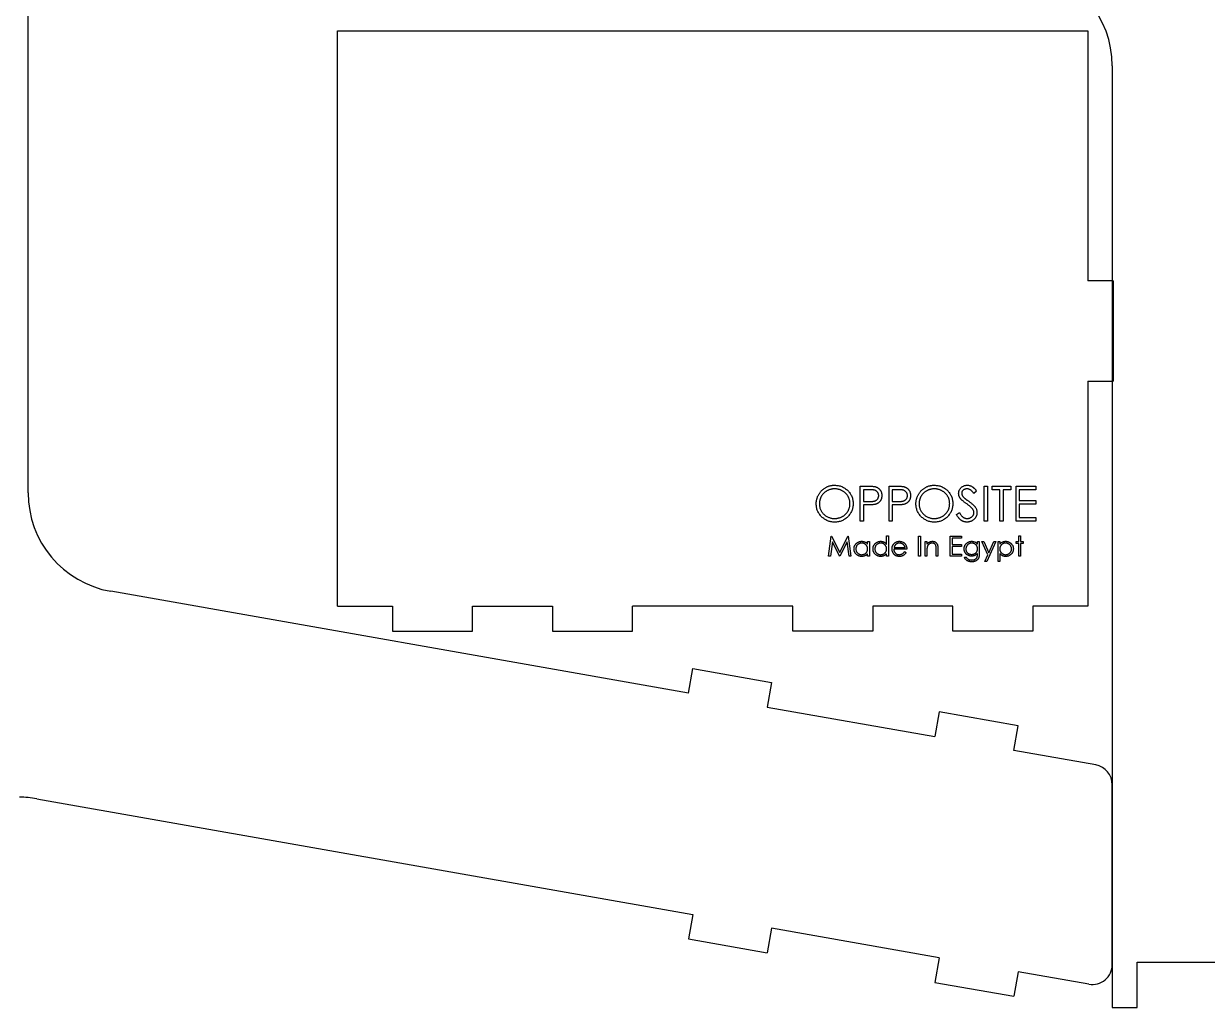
# Model space of a CAD drawing. Header units: millimetres. Extents: x 0 to 1198, y 2 to 800.
# Drawn here: x 715.6 to 833.9, y 1.5 to 99.8 of the extents above; entities that cross this region are included whole.
import ezdxf

# ---------------------------------------------------------------- set-up
doc = ezdxf.new("R2010")
doc.units = ezdxf.units.MM

# ---------------------------------------------------------------- blocks, each defined once
blk = doc.blocks.new('2- Side')
at = {"color": 179, "linetype": 'Continuous', "lineweight": 25}
for p, q in [((141.22, 208.33), (123.25, 208.33)), ((121.28, 206.68), (119.83, 198.48)), ((143.19, 205.98), (141.94, 198.91)), ((117.37, 198.91), (115.98, 191.04)), ((119.83, 198.48), (117.37, 198.91)), ((141.94, 198.91), (144.4, 198.48)), ((143.01, 190.6), (144.4, 198.48)), ((115.49, 173.86), (118.44, 190.6)), ((115.98, 191.04), (118.44, 190.6)), ((140.55, 191.04), (137.6, 174.29)), ((140.55, 191.04), (143.01, 190.6)), ((111.64, 166.42), (113.03, 174.29)), ((113.03, 174.29), (115.49, 173.86)), ((137.6, 174.29), (140.06, 173.86)), ((138.67, 165.98), (140.06, 173.86)), ((114.1, 165.98), (103.92, 108.26)), ((114.1, 165.98), (111.64, 166.42)), ((124.65, 100.86), (136.21, 166.42)), ((136.21, 166.42), (138.67, 165.98)), ((0, 100), (0, 97.5)), ((94.08, 100), (0, 100)), ((0, 97.5), (4.5, 97.5)), ((4.5, 97.5), (4.5, 85))]:
    blk.add_line(p, q, dxfattribs=at)
for centre, radius, start, end in [((123.25, 206.33), 2, 90, 170), ((141.22, 206.33), 2, 350, 90), ((94.08, 110), 10, 270, 350), ((134.5, 99.13), 10, 170, 180)]:
    blk.add_arc(centre, radius, start, end, dxfattribs=at)
blk = doc.blocks.new('1- Side opposite')
at = {"color": 179, "linetype": 'Continuous', "lineweight": 25}
for p, q in [((0, 2.5), (0, 60)), ((0, 60), (75, 60)), ((75, 60), (75, 35)), ((77.5, 35), (75, 35)), ((77.5, 35), (77.5, 25)), ((75, 25), (77.5, 25)), ((75, 25), (75, 2.5)), ((52.25, 14.5), (52.93, 14.5)), ((52.25, 11), (52.25, 14.5)), ((55.12, 14.5), (55.81, 14.5)), ((55.12, 11), (55.12, 14.5)), ((64.63, 14.5), (64.95, 14.5)), ((64.63, 11), (64.63, 14.5)), ((64.95, 14.5), (64.95, 11)), ((65.44, 14.5), (67.28, 14.5)), ((65.44, 14.14), (65.44, 14.5)), ((67.28, 14.5), (67.28, 14.14)), ((67.82, 14.5), (69.79, 14.5)), ((67.82, 11), (67.82, 14.5)), ((69.79, 14.5), (69.79, 14.14)), ((53.2, 14.14), (52.56, 14.14)), ((52.56, 14.14), (52.56, 12.97)), ((56.07, 14.14), (55.43, 14.14)), ((55.43, 14.14), (55.43, 12.97)), ((63.87, 14), (63.59, 13.78)), ((66.2, 14.14), (65.44, 14.14)), ((66.2, 11), (66.2, 14.14)), ((66.52, 14.14), (66.52, 11)), ((67.28, 14.14), (66.52, 14.14)), ((68.13, 14.14), (68.13, 13.06)), ((69.79, 14.14), (68.13, 14.14)), ((68.13, 13.06), (69.79, 13.06)), ((69.79, 13.06), (69.79, 12.71)), ((52.56, 12.97), (53.17, 12.97)), ((52.56, 12.62), (52.56, 11)), ((52.81, 12.62), (52.56, 12.62)), ((55.43, 12.97), (56.05, 12.97)), ((55.43, 12.62), (55.43, 11)), ((55.68, 12.62), (55.43, 12.62)), ((61.85, 11.68), (62.15, 11.85)), ((68.13, 12.71), (68.13, 11.36)), ((69.79, 12.71), (68.13, 12.71)), ((52.56, 11), (52.25, 11)), ((55.43, 11), (55.12, 11)), ((64.95, 11), (64.63, 11)), ((66.52, 11), (66.2, 11)), ((69.79, 11), (67.82, 11)), ((68.13, 11.36), (69.79, 11.36)), ((69.79, 11.36), (69.79, 11)), ((49.08, 7.5), (49.35, 9.5)), ((49.35, 9.5), (49.37, 9.5)), ((49.37, 9.5), (50.2, 7.86)), ((50.2, 7.86), (51.02, 9.5)), ((51.02, 9.5), (51.05, 9.5)), ((51.05, 9.5), (51.32, 7.5)), ((54.88, 8.68), (54.88, 9.55)), ((54.88, 9.55), (55.06, 9.55)), ((55.06, 9.55), (55.06, 7.5)), ((58.08, 9.5), (58.26, 9.5)), ((58.08, 7.5), (58.08, 9.5)), ((58.26, 9.5), (58.26, 7.5)), ((61.24, 9.5), (62.37, 9.5)), ((61.24, 7.5), (61.24, 9.5)), ((62.37, 9.5), (62.37, 9.29)), ((68.08, 9.55), (68.26, 9.55)), ((68.08, 8.96), (68.08, 9.55)), ((68.26, 9.55), (68.26, 8.96)), ((49.46, 8.94), (49.27, 7.5)), ((50.18, 7.5), (49.46, 8.94)), ((50.94, 8.94), (50.22, 7.5)), ((51.13, 7.5), (50.94, 8.94)), ((52.98, 8.69), (52.98, 8.96)), ((52.98, 8.96), (53.16, 8.96)), ((53.16, 8.96), (53.16, 7.5)), ((55.62, 8.37), (56.73, 8.37)), ((58.73, 8.96), (58.9, 8.96)), ((58.73, 7.5), (58.73, 8.96)), ((58.9, 8.96), (58.9, 8.7)), ((61.42, 9.29), (61.42, 8.68)), ((62.37, 9.29), (61.42, 9.29)), ((61.42, 8.68), (62.37, 8.68)), ((61.42, 8.47), (61.42, 7.71)), ((62.37, 8.47), (61.42, 8.47)), ((62.37, 8.68), (62.37, 8.47)), ((63.96, 8.96), (64.14, 8.96)), ((63.96, 8.71), (63.96, 8.96)), ((64.14, 8.96), (64.14, 7.8)), ((64.39, 8.96), (64.59, 8.96)), ((64.98, 7.62), (64.39, 8.96)), ((64.59, 8.96), (65.08, 7.84)), ((65.78, 8.96), (64.88, 6.96)), ((65.08, 7.84), (65.58, 8.96)), ((65.58, 8.96), (65.78, 8.96)), ((66.01, 8.96), (66.19, 8.96)), ((66.01, 6.96), (66.01, 8.96)), ((66.19, 8.96), (66.19, 8.69)), ((67.83, 8.96), (68.08, 8.96)), ((67.83, 8.78), (67.83, 8.96)), ((68.08, 8.78), (67.83, 8.78)), ((68.08, 7.5), (68.08, 8.78)), ((68.26, 8.96), (68.52, 8.96)), ((68.26, 8.78), (68.26, 7.5)), ((68.52, 8.78), (68.26, 8.78)), ((68.52, 8.96), (68.52, 8.78)), ((49.27, 7.5), (49.08, 7.5)), ((50.22, 7.5), (50.18, 7.5)), ((51.32, 7.5), (51.13, 7.5)), ((52.98, 7.5), (52.98, 7.75)), ((53.16, 7.5), (52.98, 7.5)), ((54.88, 7.5), (54.88, 7.75)), ((55.06, 7.5), (54.88, 7.5)), ((56.9, 8.19), (55.6, 8.19)), ((56.67, 7.96), (56.83, 7.88)), ((58.26, 7.5), (58.08, 7.5)), ((58.9, 7.5), (58.73, 7.5)), ((58.9, 8.03), (58.9, 7.5)), ((59.83, 7.5), (59.83, 8.19)), ((60.01, 7.5), (59.83, 7.5)), ((60.01, 8.25), (60.01, 7.5)), ((62.37, 7.5), (61.24, 7.5)), ((61.42, 7.71), (62.37, 7.71)), ((62.37, 7.71), (62.37, 7.5)), ((62.65, 7.4), (62.83, 7.4)), ((63.96, 7.7), (63.96, 7.78)), ((64.69, 6.96), (64.98, 7.62)), ((66.19, 7.76), (66.19, 6.96)), ((68.26, 7.5), (68.08, 7.5)), ((64.88, 6.96), (64.69, 6.96)), ((66.19, 6.96), (66.01, 6.96)), ((0, 2.5), (5.5, 2.5)), ((5.5, 2.5), (5.5, 0)), ((13.5, 2.5), (21.5, 2.5)), ((13.5, 0), (13.5, 2.5)), ((21.5, 2.5), (21.5, 0)), ((45.5, 2.5), (29.5, 2.5)), ((29.5, 0), (29.5, 2.5)), ((45.5, 0), (45.5, 2.5)), ((61.5, 2.5), (53.5, 2.5)), ((53.5, 2.5), (53.5, 0)), ((61.5, 0), (61.5, 2.5)), ((75, 2.5), (69.5, 2.5)), ((69.5, 2.5), (69.5, 0)), ((5.5, 0), (13.5, 0)), ((21.5, 0), (29.5, 0)), ((53.5, 0), (45.5, 0)), ((69.5, 0), (61.5, 0))]:
    blk.add_line(p, q, dxfattribs=at)
for points, knots in [([(47.85, 12.73), (47.85, 12.78), (47.85, 12.86), (47.86, 12.98), (47.88, 13.1), (47.91, 13.22), (47.94, 13.34), (47.99, 13.45), (48.04, 13.56), (48.09, 13.67), (48.16, 13.78), (48.23, 13.87), (48.3, 13.97), (48.38, 14.06), (48.47, 14.14), (48.56, 14.21), (48.65, 14.28), (48.76, 14.35), (48.86, 14.4), (48.97, 14.45), (49.08, 14.5), (49.2, 14.53), (49.31, 14.56), (49.43, 14.58), (49.55, 14.59), (49.63, 14.59), (49.67, 14.59)], [0, 0, 0, 0, 0.043209, 0.085873, 0.12812, 0.170152, 0.211918, 0.253753, 0.296006, 0.338443, 0.381015, 0.42282, 0.464089, 0.505126, 0.545975, 0.586985, 0.628339, 0.670084, 0.711992, 0.753039, 0.794049, 0.834886, 0.875498, 0.916547, 0.958004, 1, 1, 1, 1]), ([(49.68, 14.23), (49.65, 14.23), (49.58, 14.23), (49.49, 14.22), (49.39, 14.2), (49.29, 14.18), (49.2, 14.15), (49.11, 14.12), (49.01, 14.08), (48.92, 14.03), (48.84, 13.98), (48.76, 13.92), (48.68, 13.86), (48.61, 13.8), (48.54, 13.73), (48.47, 13.65), (48.42, 13.57), (48.36, 13.49), (48.32, 13.41), (48.28, 13.32), (48.24, 13.23), (48.21, 13.13), (48.19, 13.04), (48.18, 12.94), (48.17, 12.84), (48.16, 12.77), (48.16, 12.74)], [0, 0, 0, 0, 0.042023, 0.083645, 0.124984, 0.166247, 0.207702, 0.249631, 0.291742, 0.334743, 0.37746, 0.419556, 0.461044, 0.502096, 0.542891, 0.583801, 0.624864, 0.666225, 0.707399, 0.748557, 0.789655, 0.83074, 0.87207, 0.913993, 0.956498, 1, 1, 1, 1]), ([(49.67, 14.59), (49.73, 14.59), (49.86, 14.58), (50.05, 14.56), (50.23, 14.52), (50.4, 14.46), (50.56, 14.38), (50.71, 14.29), (50.86, 14.18), (51, 14.06), (51.12, 13.92), (51.23, 13.78), (51.32, 13.63), (51.4, 13.47), (51.46, 13.3), (51.5, 13.12), (51.53, 12.94), (51.53, 12.81), (51.53, 12.75)], [0, 0, 0, 0, 0.06657, 0.130749, 0.193413, 0.254989, 0.316114, 0.377262, 0.439401, 0.502971, 0.566525, 0.628231, 0.689091, 0.749345, 0.81017, 0.87161, 0.934869, 1, 1, 1, 1]), ([(51.22, 12.75), (51.22, 12.79), (51.21, 12.85), (51.2, 12.95), (51.19, 13.05), (51.17, 13.14), (51.14, 13.24), (51.1, 13.33), (51.06, 13.41), (51.02, 13.5), (50.96, 13.58), (50.91, 13.66), (50.84, 13.73), (50.78, 13.8), (50.7, 13.86), (50.62, 13.92), (50.54, 13.98), (50.45, 14.03), (50.36, 14.08), (50.27, 14.12), (50.18, 14.15), (50.08, 14.18), (49.98, 14.2), (49.88, 14.22), (49.78, 14.23), (49.72, 14.23), (49.68, 14.23)], [0, 0, 0, 0, 0.042915, 0.08513, 0.126473, 0.167453, 0.207976, 0.248249, 0.28875, 0.32967, 0.370537, 0.411129, 0.451819, 0.492406, 0.533486, 0.575263, 0.617441, 0.660672, 0.70394, 0.746868, 0.789079, 0.831104, 0.873238, 0.915166, 0.957381, 1, 1, 1, 1]), ([(52.93, 14.5), (52.98, 14.5), (53.07, 14.5), (53.2, 14.5), (53.32, 14.49), (53.43, 14.49), (53.52, 14.48), (53.6, 14.47), (53.67, 14.46), (53.71, 14.45), (53.73, 14.45)], [0, 0, 0, 0, 0.176956, 0.339055, 0.486318, 0.618781, 0.735619, 0.838742, 0.926457, 1, 1, 1, 1]), ([(53.73, 14.45), (53.76, 14.44), (53.8, 14.43), (53.87, 14.4), (53.94, 14.37), (54, 14.33), (54.06, 14.29), (54.11, 14.25), (54.17, 14.2), (54.21, 14.14), (54.26, 14.08), (54.3, 14.02), (54.33, 13.95), (54.36, 13.88), (54.38, 13.81), (54.39, 13.73), (54.4, 13.65), (54.4, 13.59), (54.4, 13.56)], [0, 0, 0, 0, 0.062481, 0.12349, 0.183411, 0.243153, 0.302127, 0.36171, 0.421842, 0.482932, 0.544552, 0.605681, 0.66768, 0.729984, 0.794551, 0.860346, 0.928907, 1, 1, 1, 1]), ([(55.81, 14.5), (55.85, 14.5), (55.94, 14.5), (56.07, 14.5), (56.19, 14.49), (56.3, 14.49), (56.39, 14.48), (56.47, 14.47), (56.54, 14.46), (56.58, 14.45), (56.6, 14.45)], [0, 0, 0, 0, 0.176956, 0.339055, 0.486318, 0.618781, 0.735619, 0.838742, 0.926457, 1, 1, 1, 1]), ([(56.6, 14.45), (56.63, 14.44), (56.68, 14.43), (56.74, 14.4), (56.81, 14.37), (56.87, 14.33), (56.93, 14.29), (56.99, 14.25), (57.04, 14.2), (57.09, 14.14), (57.13, 14.08), (57.17, 14.02), (57.2, 13.95), (57.23, 13.88), (57.25, 13.81), (57.26, 13.73), (57.27, 13.65), (57.27, 13.59), (57.27, 13.56)], [0, 0, 0, 0, 0.062481, 0.12349, 0.183411, 0.243153, 0.302127, 0.36171, 0.421842, 0.482932, 0.544552, 0.605681, 0.66768, 0.729984, 0.794551, 0.860346, 0.928907, 1, 1, 1, 1]), ([(57.81, 12.73), (57.81, 12.78), (57.81, 12.86), (57.83, 12.98), (57.84, 13.1), (57.87, 13.22), (57.91, 13.34), (57.95, 13.45), (58, 13.56), (58.05, 13.67), (58.12, 13.78), (58.19, 13.87), (58.26, 13.97), (58.34, 14.06), (58.43, 14.14), (58.52, 14.21), (58.62, 14.28), (58.72, 14.35), (58.82, 14.4), (58.93, 14.45), (59.04, 14.5), (59.16, 14.53), (59.27, 14.56), (59.39, 14.58), (59.51, 14.59), (59.59, 14.59), (59.63, 14.59)], [0, 0, 0, 0, 0.043209, 0.085873, 0.12812, 0.170152, 0.211918, 0.253753, 0.296006, 0.338443, 0.381015, 0.42282, 0.464089, 0.505126, 0.545975, 0.586985, 0.628339, 0.670084, 0.711992, 0.753039, 0.794049, 0.834886, 0.875498, 0.916547, 0.958004, 1, 1, 1, 1]), ([(59.64, 14.23), (59.61, 14.23), (59.55, 14.23), (59.45, 14.22), (59.35, 14.2), (59.25, 14.18), (59.16, 14.15), (59.07, 14.12), (58.98, 14.08), (58.89, 14.03), (58.8, 13.98), (58.72, 13.92), (58.64, 13.86), (58.57, 13.8), (58.5, 13.73), (58.44, 13.65), (58.38, 13.57), (58.33, 13.49), (58.28, 13.41), (58.24, 13.32), (58.2, 13.23), (58.18, 13.13), (58.15, 13.04), (58.14, 12.94), (58.13, 12.84), (58.13, 12.77), (58.13, 12.74)], [0, 0, 0, 0, 0.042023, 0.083645, 0.124984, 0.166247, 0.207702, 0.249631, 0.291742, 0.334743, 0.37746, 0.419556, 0.461044, 0.502096, 0.542891, 0.583801, 0.624864, 0.666225, 0.707399, 0.748557, 0.789655, 0.83074, 0.87207, 0.913993, 0.956498, 1, 1, 1, 1]), ([(59.63, 14.59), (59.69, 14.59), (59.82, 14.58), (60.01, 14.56), (60.19, 14.52), (60.36, 14.46), (60.52, 14.38), (60.68, 14.29), (60.82, 14.18), (60.96, 14.06), (61.08, 13.92), (61.19, 13.78), (61.28, 13.63), (61.36, 13.47), (61.42, 13.3), (61.46, 13.12), (61.49, 12.94), (61.49, 12.81), (61.49, 12.75)], [0, 0, 0, 0, 0.06657, 0.130749, 0.193413, 0.254989, 0.316114, 0.377262, 0.439401, 0.502971, 0.566525, 0.628231, 0.689091, 0.749345, 0.81017, 0.87161, 0.934869, 1, 1, 1, 1]), ([(61.18, 12.75), (61.18, 12.79), (61.18, 12.85), (61.17, 12.95), (61.15, 13.05), (61.13, 13.14), (61.1, 13.24), (61.07, 13.33), (61.03, 13.41), (60.98, 13.5), (60.93, 13.58), (60.87, 13.66), (60.81, 13.73), (60.74, 13.8), (60.66, 13.86), (60.59, 13.92), (60.5, 13.98), (60.41, 14.03), (60.32, 14.08), (60.23, 14.12), (60.14, 14.15), (60.04, 14.18), (59.94, 14.2), (59.85, 14.22), (59.75, 14.23), (59.68, 14.23), (59.64, 14.23)], [0, 0, 0, 0, 0.042915, 0.08513, 0.126473, 0.167453, 0.207976, 0.248249, 0.28875, 0.32967, 0.370537, 0.411129, 0.451819, 0.492406, 0.533486, 0.575263, 0.617441, 0.660672, 0.70394, 0.746868, 0.789079, 0.831104, 0.873238, 0.915166, 0.957381, 1, 1, 1, 1]), ([(62.07, 13.77), (62.08, 13.81), (62.08, 13.88), (62.1, 13.99), (62.14, 14.09), (62.18, 14.19), (62.25, 14.28), (62.32, 14.36), (62.4, 14.43), (62.5, 14.48), (62.6, 14.53), (62.71, 14.57), (62.82, 14.59), (62.9, 14.59), (62.94, 14.59)], [0, 0, 0, 0, 0.083785, 0.16578, 0.24628, 0.327461, 0.408797, 0.489715, 0.571376, 0.655523, 0.741019, 0.826547, 0.911989, 1, 1, 1, 1]), ([(62.9, 14.23), (62.87, 14.23), (62.8, 14.23), (62.7, 14.2), (62.61, 14.16), (62.53, 14.11), (62.47, 14.04), (62.42, 13.96), (62.39, 13.88), (62.39, 13.82), (62.39, 13.79)], [0, 0, 0, 0, 0.143073, 0.275903, 0.402371, 0.528414, 0.650356, 0.765895, 0.880774, 1, 1, 1, 1]), ([(63.59, 13.78), (63.57, 13.8), (63.54, 13.85), (63.49, 13.91), (63.44, 13.96), (63.39, 14.01), (63.35, 14.05), (63.31, 14.09), (63.27, 14.12), (63.22, 14.15), (63.15, 14.18), (63.07, 14.21), (62.99, 14.23), (62.93, 14.23), (62.9, 14.23)], [0, 0, 0, 0, 0.098469, 0.189629, 0.274184, 0.352183, 0.423199, 0.488551, 0.548473, 0.60144, 0.701198, 0.799592, 0.898545, 1, 1, 1, 1]), ([(62.94, 14.59), (62.98, 14.59), (63.06, 14.59), (63.18, 14.56), (63.3, 14.52), (63.39, 14.47), (63.46, 14.43), (63.52, 14.39), (63.58, 14.34), (63.63, 14.28), (63.69, 14.22), (63.75, 14.15), (63.81, 14.08), (63.85, 14.02), (63.87, 14)], [0, 0, 0, 0, 0.107233, 0.213252, 0.31883, 0.426794, 0.483646, 0.543604, 0.608308, 0.677127, 0.750686, 0.828713, 0.91219, 1, 1, 1, 1]), ([(53.17, 12.97), (53.2, 12.97), (53.26, 12.97), (53.35, 12.97), (53.42, 12.98), (53.49, 12.98), (53.56, 12.99), (53.62, 13), (53.67, 13.01), (53.73, 13.03), (53.8, 13.07), (53.87, 13.11), (53.94, 13.17), (53.99, 13.24), (54.03, 13.31), (54.07, 13.39), (54.08, 13.47), (54.09, 13.53), (54.09, 13.56)], [0, 0, 0, 0, 0.072538, 0.140034, 0.202496, 0.260575, 0.313228, 0.361583, 0.404878, 0.444127, 0.5164, 0.586507, 0.655085, 0.724384, 0.793974, 0.861638, 0.930111, 1, 1, 1, 1]), ([(54.09, 13.56), (54.09, 13.59), (54.08, 13.64), (54.07, 13.73), (54.03, 13.8), (53.99, 13.88), (53.94, 13.94), (53.88, 14), (53.81, 14.05), (53.74, 14.08), (53.68, 14.1), (53.63, 14.11), (53.58, 14.12), (53.51, 14.13), (53.45, 14.13), (53.37, 14.14), (53.29, 14.14), (53.23, 14.14), (53.2, 14.14)], [0, 0, 0, 0, 0.070044, 0.139238, 0.208197, 0.279173, 0.349987, 0.418354, 0.48761, 0.557411, 0.59533, 0.637964, 0.685913, 0.738185, 0.796103, 0.858517, 0.926658, 1, 1, 1, 1]), ([(54.4, 13.56), (54.4, 13.53), (54.4, 13.48), (54.39, 13.39), (54.38, 13.32), (54.36, 13.24), (54.33, 13.17), (54.3, 13.1), (54.26, 13.04), (54.22, 12.98), (54.17, 12.93), (54.12, 12.87), (54.06, 12.83), (54, 12.79), (53.93, 12.75), (53.86, 12.72), (53.78, 12.69), (53.73, 12.68), (53.7, 12.67)], [0, 0, 0, 0, 0.070119, 0.137192, 0.202016, 0.264631, 0.326117, 0.38601, 0.445812, 0.505298, 0.564633, 0.624283, 0.683902, 0.743953, 0.805388, 0.868388, 0.933084, 1, 1, 1, 1]), ([(56.05, 12.97), (56.08, 12.97), (56.13, 12.97), (56.22, 12.97), (56.3, 12.98), (56.37, 12.98), (56.43, 12.99), (56.49, 13), (56.54, 13.01), (56.6, 13.03), (56.67, 13.07), (56.75, 13.11), (56.81, 13.17), (56.86, 13.24), (56.91, 13.31), (56.94, 13.39), (56.96, 13.47), (56.96, 13.53), (56.96, 13.56)], [0, 0, 0, 0, 0.072538, 0.140034, 0.202496, 0.260575, 0.313228, 0.361583, 0.404878, 0.444127, 0.5164, 0.586507, 0.655085, 0.724384, 0.793974, 0.861638, 0.930111, 1, 1, 1, 1]), ([(56.96, 13.56), (56.96, 13.59), (56.96, 13.64), (56.94, 13.73), (56.91, 13.8), (56.86, 13.88), (56.81, 13.94), (56.75, 14), (56.68, 14.05), (56.61, 14.08), (56.56, 14.1), (56.51, 14.11), (56.45, 14.12), (56.39, 14.13), (56.32, 14.13), (56.24, 14.14), (56.16, 14.14), (56.1, 14.14), (56.07, 14.14)], [0, 0, 0, 0, 0.070044, 0.139238, 0.208197, 0.279173, 0.349987, 0.418354, 0.48761, 0.557411, 0.59533, 0.637964, 0.685913, 0.738185, 0.796103, 0.858517, 0.926658, 1, 1, 1, 1]), ([(57.27, 13.56), (57.27, 13.53), (57.27, 13.48), (57.26, 13.39), (57.25, 13.32), (57.23, 13.24), (57.2, 13.17), (57.17, 13.1), (57.13, 13.04), (57.09, 12.98), (57.04, 12.93), (56.99, 12.87), (56.93, 12.83), (56.87, 12.79), (56.8, 12.75), (56.73, 12.72), (56.65, 12.69), (56.6, 12.68), (56.58, 12.67)], [0, 0, 0, 0, 0.070119, 0.137192, 0.202016, 0.264631, 0.326117, 0.38601, 0.445812, 0.505298, 0.564633, 0.624283, 0.683902, 0.743953, 0.805388, 0.868388, 0.933084, 1, 1, 1, 1]), ([(62.27, 13.24), (62.26, 13.26), (62.22, 13.3), (62.18, 13.36), (62.15, 13.43), (62.12, 13.5), (62.1, 13.56), (62.09, 13.63), (62.08, 13.7), (62.08, 13.75), (62.07, 13.77)], [0, 0, 0, 0, 0.133507, 0.262559, 0.388264, 0.512667, 0.633722, 0.755394, 0.877553, 1, 1, 1, 1]), ([(62.84, 12.76), (62.81, 12.79), (62.74, 12.84), (62.64, 12.91), (62.55, 12.98), (62.47, 13.05), (62.41, 13.1), (62.35, 13.15), (62.31, 13.2), (62.28, 13.23), (62.27, 13.24)], [0, 0, 0, 0, 0.181535, 0.347082, 0.495568, 0.628357, 0.74552, 0.845831, 0.930782, 1, 1, 1, 1]), ([(62.39, 13.79), (62.39, 13.77), (62.39, 13.73), (62.4, 13.68), (62.42, 13.62), (62.44, 13.57), (62.47, 13.51), (62.51, 13.45), (62.56, 13.39), (62.6, 13.36), (62.62, 13.34)], [0, 0, 0, 0, 0.107285, 0.214746, 0.322939, 0.434116, 0.553412, 0.686073, 0.834256, 1, 1, 1, 1]), ([(62.62, 13.34), (62.63, 13.33), (62.65, 13.31), (62.68, 13.29), (62.72, 13.25), (62.78, 13.21), (62.84, 13.17), (62.91, 13.11), (63, 13.05), (63.06, 13.01), (63.09, 12.99)], [0, 0, 0, 0, 0.052594, 0.124952, 0.218094, 0.333502, 0.468789, 0.624938, 0.801683, 1, 1, 1, 1]), ([(49.7, 10.91), (49.63, 10.91), (49.51, 10.91), (49.32, 10.94), (49.15, 10.98), (48.98, 11.04), (48.82, 11.12), (48.66, 11.21), (48.52, 11.32), (48.38, 11.44), (48.26, 11.58), (48.15, 11.72), (48.06, 11.87), (47.98, 12.03), (47.92, 12.2), (47.88, 12.37), (47.86, 12.55), (47.85, 12.67), (47.85, 12.73)], [0, 0, 0, 0, 0.065819, 0.129747, 0.192072, 0.253459, 0.31457, 0.37628, 0.439026, 0.503267, 0.567493, 0.629705, 0.691, 0.751452, 0.812004, 0.87315, 0.935635, 1, 1, 1, 1]), ([(48.16, 12.74), (48.17, 12.69), (48.17, 12.59), (48.19, 12.44), (48.22, 12.3), (48.27, 12.17), (48.34, 12.04), (48.41, 11.92), (48.5, 11.8), (48.61, 11.69), (48.72, 11.59), (48.84, 11.51), (48.97, 11.43), (49.1, 11.37), (49.24, 11.33), (49.38, 11.29), (49.53, 11.27), (49.63, 11.27), (49.68, 11.27)], [0, 0, 0, 0, 0.064504, 0.126899, 0.187747, 0.24815, 0.308586, 0.369583, 0.431827, 0.49618, 0.560668, 0.623504, 0.68526, 0.746537, 0.808327, 0.870486, 0.934317, 1, 1, 1, 1]), ([(49.68, 11.27), (49.72, 11.27), (49.79, 11.27), (49.89, 11.28), (49.99, 11.3), (50.09, 11.32), (50.18, 11.34), (50.28, 11.38), (50.37, 11.42), (50.46, 11.46), (50.55, 11.51), (50.63, 11.57), (50.71, 11.63), (50.78, 11.69), (50.85, 11.76), (50.91, 11.84), (50.96, 11.92), (51.02, 12), (51.06, 12.08), (51.1, 12.17), (51.14, 12.26), (51.17, 12.36), (51.19, 12.45), (51.2, 12.55), (51.21, 12.65), (51.22, 12.72), (51.22, 12.75)], [0, 0, 0, 0, 0.043633, 0.086538, 0.129177, 0.171436, 0.213416, 0.255266, 0.297369, 0.339941, 0.382347, 0.423953, 0.464871, 0.505572, 0.546003, 0.586568, 0.627065, 0.668271, 0.709549, 0.750428, 0.791096, 0.832027, 0.873136, 0.914611, 0.956956, 1, 1, 1, 1]), ([(51.53, 12.75), (51.53, 12.69), (51.53, 12.56), (51.5, 12.38), (51.46, 12.21), (51.4, 12.04), (51.32, 11.88), (51.23, 11.73), (51.12, 11.58), (51, 11.44), (50.86, 11.32), (50.72, 11.21), (50.57, 11.12), (50.41, 11.04), (50.24, 10.98), (50.06, 10.94), (49.88, 10.91), (49.76, 10.91), (49.7, 10.91)], [0, 0, 0, 0, 0.065227, 0.128569, 0.19032, 0.251378, 0.312388, 0.373789, 0.436431, 0.500567, 0.564687, 0.627136, 0.688455, 0.749246, 0.810155, 0.871671, 0.934773, 1, 1, 1, 1]), ([(53.7, 12.67), (53.68, 12.67), (53.63, 12.66), (53.55, 12.65), (53.46, 12.64), (53.36, 12.63), (53.24, 12.62), (53.11, 12.62), (52.96, 12.62), (52.86, 12.62), (52.81, 12.62)], [0, 0, 0, 0, 0.075173, 0.164746, 0.268017, 0.385912, 0.517789, 0.663691, 0.824413, 1, 1, 1, 1]), ([(56.58, 12.67), (56.55, 12.67), (56.51, 12.66), (56.43, 12.65), (56.33, 12.64), (56.23, 12.63), (56.11, 12.62), (55.98, 12.62), (55.84, 12.62), (55.74, 12.62), (55.68, 12.62)], [0, 0, 0, 0, 0.075173, 0.164746, 0.268017, 0.385912, 0.517789, 0.663691, 0.824413, 1, 1, 1, 1]), ([(59.66, 10.91), (59.59, 10.91), (59.47, 10.91), (59.29, 10.94), (59.11, 10.98), (58.94, 11.04), (58.78, 11.12), (58.63, 11.21), (58.48, 11.32), (58.34, 11.44), (58.22, 11.58), (58.11, 11.72), (58.02, 11.87), (57.94, 12.03), (57.88, 12.2), (57.84, 12.37), (57.82, 12.55), (57.81, 12.67), (57.81, 12.73)], [0, 0, 0, 0, 0.065819, 0.129747, 0.192072, 0.253459, 0.31457, 0.37628, 0.439026, 0.503267, 0.567493, 0.629705, 0.691, 0.751452, 0.812004, 0.87315, 0.935635, 1, 1, 1, 1]), ([(58.13, 12.74), (58.13, 12.69), (58.13, 12.59), (58.15, 12.44), (58.19, 12.3), (58.24, 12.17), (58.3, 12.04), (58.37, 11.92), (58.47, 11.8), (58.57, 11.69), (58.68, 11.59), (58.8, 11.51), (58.93, 11.43), (59.06, 11.37), (59.2, 11.33), (59.34, 11.29), (59.49, 11.27), (59.59, 11.27), (59.64, 11.27)], [0, 0, 0, 0, 0.064504, 0.1268993, 0.1877465, 0.2481497, 0.3085861, 0.369583, 0.431827, 0.4961797, 0.5606679, 0.6235045, 0.6852604, 0.7465368, 0.8083274, 0.8704862, 0.9343169, 1, 1, 1, 1]), ([(59.64, 11.27), (59.68, 11.27), (59.75, 11.27), (59.85, 11.28), (59.95, 11.3), (60.05, 11.32), (60.14, 11.34), (60.24, 11.38), (60.33, 11.42), (60.42, 11.46), (60.51, 11.51), (60.59, 11.57), (60.67, 11.63), (60.74, 11.69), (60.81, 11.76), (60.87, 11.84), (60.93, 11.92), (60.98, 12), (61.03, 12.08), (61.07, 12.17), (61.1, 12.26), (61.13, 12.36), (61.15, 12.45), (61.17, 12.55), (61.18, 12.65), (61.18, 12.72), (61.18, 12.75)], [0, 0, 0, 0, 0.043633, 0.086538, 0.129177, 0.171436, 0.213416, 0.255266, 0.297369, 0.339941, 0.382347, 0.423953, 0.464871, 0.505572, 0.546003, 0.586568, 0.627065, 0.668271, 0.709549, 0.750428, 0.791096, 0.832027, 0.873136, 0.914611, 0.956956, 1, 1, 1, 1]), ([(61.49, 12.75), (61.49, 12.69), (61.49, 12.56), (61.46, 12.38), (61.42, 12.21), (61.36, 12.04), (61.29, 11.88), (61.19, 11.73), (61.08, 11.58), (60.96, 11.44), (60.82, 11.32), (60.68, 11.21), (60.53, 11.12), (60.37, 11.04), (60.2, 10.98), (60.03, 10.94), (59.84, 10.91), (59.72, 10.91), (59.66, 10.91)], [0, 0, 0, 0, 0.065227, 0.128569, 0.19032, 0.251378, 0.312388, 0.373789, 0.436431, 0.500567, 0.564687, 0.627136, 0.688455, 0.749246, 0.810155, 0.871671, 0.934773, 1, 1, 1, 1]), ([(62.15, 11.85), (62.17, 11.81), (62.23, 11.72), (62.31, 11.6), (62.41, 11.5), (62.5, 11.41), (62.6, 11.35), (62.7, 11.3), (62.81, 11.27), (62.88, 11.27), (62.91, 11.27)], [0, 0, 0, 0, 0.159004, 0.304646, 0.438547, 0.562322, 0.677433, 0.786897, 0.893611, 1, 1, 1, 1]), ([(63.48, 12.21), (63.46, 12.23), (63.43, 12.27), (63.37, 12.33), (63.3, 12.4), (63.23, 12.46), (63.15, 12.53), (63.05, 12.61), (62.95, 12.69), (62.88, 12.74), (62.84, 12.76)], [0, 0, 0, 0, 0.0902792, 0.1895299, 0.2991979, 0.4189259, 0.5483763, 0.6881364, 0.8390835, 1, 1, 1, 1]), ([(63.91, 11.86), (63.91, 11.83), (63.91, 11.76), (63.9, 11.67), (63.88, 11.58), (63.84, 11.5), (63.8, 11.42), (63.75, 11.34), (63.69, 11.26), (63.62, 11.19), (63.55, 11.13), (63.47, 11.07), (63.39, 11.02), (63.3, 10.98), (63.21, 10.95), (63.12, 10.93), (63.02, 10.91), (62.95, 10.91), (62.91, 10.91)], [0, 0, 0, 0, 0.061484, 0.121775, 0.18092, 0.240256, 0.300114, 0.361146, 0.423501, 0.488669, 0.553954, 0.617581, 0.680238, 0.742187, 0.804663, 0.868259, 0.93302, 1, 1, 1, 1]), ([(62.91, 11.27), (62.95, 11.27), (63.01, 11.27), (63.1, 11.29), (63.18, 11.31), (63.27, 11.35), (63.34, 11.39), (63.41, 11.44), (63.47, 11.5), (63.52, 11.57), (63.55, 11.64), (63.58, 11.71), (63.6, 11.79), (63.6, 11.84), (63.6, 11.86)], [0, 0, 0, 0, 0.091264, 0.18093, 0.270088, 0.360156, 0.448343, 0.532666, 0.613834, 0.693982, 0.772716, 0.849335, 0.923967, 1, 1, 1, 1]), ([(63.09, 12.99), (63.13, 12.96), (63.2, 12.91), (63.31, 12.83), (63.4, 12.75), (63.49, 12.67), (63.56, 12.6), (63.63, 12.53), (63.69, 12.46), (63.75, 12.37), (63.82, 12.26), (63.87, 12.13), (63.91, 11.99), (63.91, 11.9), (63.91, 11.86)], [0, 0, 0, 0, 0.096972, 0.187773, 0.272396, 0.351321, 0.424335, 0.491909, 0.554233, 0.611268, 0.716348, 0.81454, 0.908495, 1, 1, 1, 1]), ([(63.6, 11.86), (63.6, 11.89), (63.6, 11.95), (63.57, 12.04), (63.53, 12.12), (63.49, 12.18), (63.48, 12.21)], [0, 0, 0, 0, 0.234723, 0.477158, 0.728556, 1, 1, 1, 1]), ([(62.91, 10.91), (62.89, 10.91), (62.84, 10.91), (62.76, 10.92), (62.68, 10.93), (62.61, 10.95), (62.54, 10.98), (62.47, 11.01), (62.4, 11.04), (62.33, 11.09), (62.27, 11.13), (62.2, 11.19), (62.14, 11.25), (62.08, 11.32), (62.02, 11.4), (61.96, 11.48), (61.9, 11.58), (61.87, 11.64), (61.85, 11.68)], [0, 0, 0, 0, 0.057208, 0.113696, 0.169178, 0.224159, 0.27872, 0.333794, 0.389241, 0.445822, 0.503704, 0.564294, 0.627975, 0.695038, 0.765373, 0.839611, 0.917538, 1, 1, 1, 1]), ([(51.62, 8.23), (51.62, 8.26), (51.63, 8.31), (51.64, 8.38), (51.65, 8.46), (51.68, 8.52), (51.71, 8.59), (51.75, 8.65), (51.79, 8.71), (51.85, 8.77), (51.9, 8.82), (51.97, 8.86), (52.03, 8.9), (52.1, 8.93), (52.17, 8.96), (52.24, 8.97), (52.31, 8.98), (52.36, 8.99), (52.39, 8.99)], [0, 0, 0, 0, 0.063775, 0.126079, 0.186904, 0.247574, 0.308003, 0.369132, 0.432033, 0.496791, 0.561611, 0.624914, 0.686726, 0.748079, 0.809582, 0.871631, 0.934886, 1, 1, 1, 1]), ([(52.39, 8.81), (52.37, 8.81), (52.31, 8.8), (52.24, 8.79), (52.17, 8.77), (52.1, 8.73), (52.03, 8.69), (51.98, 8.64), (51.92, 8.59), (51.88, 8.52), (51.85, 8.45), (51.82, 8.38), (51.8, 8.31), (51.8, 8.26), (51.8, 8.23)], [0, 0, 0, 0, 0.085921, 0.169593, 0.252476, 0.336244, 0.419505, 0.502036, 0.584775, 0.669846, 0.754185, 0.836658, 0.91801, 1, 1, 1, 1]), ([(52.39, 8.99), (52.42, 8.99), (52.48, 8.98), (52.56, 8.97), (52.65, 8.95), (52.72, 8.92), (52.8, 8.88), (52.86, 8.83), (52.93, 8.76), (52.96, 8.72), (52.98, 8.69)], [0, 0, 0, 0, 0.129862, 0.254654, 0.376015, 0.495255, 0.614798, 0.738106, 0.865196, 1, 1, 1, 1]), ([(52.98, 8.23), (52.98, 8.25), (52.98, 8.29), (52.97, 8.35), (52.96, 8.4), (52.94, 8.46), (52.92, 8.51), (52.89, 8.55), (52.85, 8.6), (52.81, 8.64), (52.77, 8.68), (52.72, 8.72), (52.67, 8.74), (52.62, 8.77), (52.57, 8.79), (52.51, 8.8), (52.45, 8.81), (52.41, 8.81), (52.39, 8.81)], [0, 0, 0, 0, 0.065634, 0.129188, 0.191219, 0.251913, 0.312507, 0.373494, 0.435152, 0.498741, 0.562095, 0.624187, 0.685476, 0.746097, 0.807612, 0.869967, 0.933951, 1, 1, 1, 1]), ([(53.52, 8.23), (53.52, 8.26), (53.52, 8.31), (53.53, 8.38), (53.55, 8.46), (53.58, 8.52), (53.61, 8.59), (53.65, 8.65), (53.69, 8.71), (53.74, 8.77), (53.8, 8.82), (53.86, 8.86), (53.93, 8.9), (53.99, 8.93), (54.06, 8.96), (54.14, 8.97), (54.21, 8.98), (54.26, 8.99), (54.29, 8.99)], [0, 0, 0, 0, 0.063775, 0.126079, 0.186904, 0.247574, 0.308003, 0.369132, 0.432033, 0.496791, 0.561611, 0.624914, 0.686726, 0.748079, 0.809582, 0.871631, 0.934886, 1, 1, 1, 1]), ([(54.29, 8.81), (54.26, 8.81), (54.21, 8.8), (54.14, 8.79), (54.06, 8.77), (53.99, 8.73), (53.93, 8.69), (53.87, 8.64), (53.82, 8.59), (53.78, 8.52), (53.74, 8.45), (53.72, 8.38), (53.7, 8.31), (53.7, 8.26), (53.7, 8.23)], [0, 0, 0, 0, 0.085921, 0.169593, 0.252476, 0.336244, 0.419505, 0.502036, 0.584775, 0.669846, 0.754185, 0.836658, 0.91801, 1, 1, 1, 1]), ([(54.29, 8.99), (54.32, 8.99), (54.38, 8.98), (54.46, 8.97), (54.54, 8.95), (54.62, 8.91), (54.69, 8.87), (54.76, 8.81), (54.82, 8.75), (54.86, 8.7), (54.88, 8.68)], [0, 0, 0, 0, 0.128884, 0.252985, 0.37421, 0.494102, 0.614753, 0.738511, 0.866243, 1, 1, 1, 1]), ([(54.88, 8.23), (54.88, 8.25), (54.88, 8.29), (54.87, 8.35), (54.86, 8.4), (54.84, 8.46), (54.81, 8.51), (54.78, 8.55), (54.75, 8.6), (54.71, 8.64), (54.67, 8.68), (54.62, 8.72), (54.57, 8.74), (54.52, 8.77), (54.47, 8.79), (54.41, 8.8), (54.35, 8.81), (54.31, 8.81), (54.29, 8.81)], [0, 0, 0, 0, 0.065634, 0.129188, 0.191219, 0.251913, 0.312507, 0.373494, 0.435152, 0.498741, 0.562095, 0.624187, 0.685476, 0.746097, 0.807612, 0.869967, 0.933951, 1, 1, 1, 1]), ([(55.42, 8.23), (55.42, 8.25), (55.42, 8.29), (55.43, 8.36), (55.44, 8.42), (55.46, 8.49), (55.48, 8.55), (55.51, 8.6), (55.55, 8.66), (55.57, 8.7), (55.59, 8.71)], [0, 0, 0, 0, 0.128045, 0.253768, 0.377428, 0.500551, 0.623296, 0.746578, 0.872348, 1, 1, 1, 1]), ([(55.59, 8.71), (55.6, 8.74), (55.64, 8.78), (55.7, 8.83), (55.77, 8.88), (55.83, 8.92), (55.91, 8.95), (55.99, 8.97), (56.07, 8.98), (56.13, 8.99), (56.16, 8.99)], [0, 0, 0, 0, 0.128835, 0.253589, 0.374643, 0.49534, 0.616325, 0.739759, 0.866842, 1, 1, 1, 1]), ([(55.79, 8.67), (55.78, 8.66), (55.76, 8.64), (55.74, 8.61), (55.71, 8.58), (55.69, 8.55), (55.67, 8.51), (55.65, 8.46), (55.63, 8.42), (55.62, 8.39), (55.62, 8.37)], [0, 0, 0, 0, 0.109984, 0.22258, 0.3385, 0.458709, 0.585535, 0.717518, 0.854667, 1, 1, 1, 1]), ([(56.17, 8.81), (56.15, 8.81), (56.11, 8.81), (56.06, 8.8), (56.01, 8.79), (55.96, 8.77), (55.92, 8.75), (55.87, 8.73), (55.83, 8.7), (55.8, 8.68), (55.79, 8.67)], [0, 0, 0, 0, 0.131092, 0.259141, 0.384162, 0.505992, 0.629098, 0.750669, 0.874039, 1, 1, 1, 1]), ([(56.16, 8.99), (56.19, 8.99), (56.25, 8.98), (56.33, 8.97), (56.41, 8.95), (56.49, 8.92), (56.56, 8.88), (56.63, 8.83), (56.69, 8.77), (56.73, 8.72), (56.75, 8.7)], [0, 0, 0, 0, 0.13204, 0.259033, 0.38188, 0.502258, 0.622752, 0.744743, 0.870109, 1, 1, 1, 1]), ([(56.73, 8.37), (56.72, 8.4), (56.71, 8.44), (56.68, 8.5), (56.65, 8.56), (56.61, 8.61), (56.58, 8.65), (56.53, 8.69), (56.48, 8.73), (56.42, 8.75), (56.36, 8.78), (56.3, 8.79), (56.23, 8.81), (56.19, 8.81), (56.17, 8.81)], [0, 0, 0, 0, 0.09624, 0.185231, 0.267501, 0.3444, 0.419595, 0.496891, 0.576638, 0.660268, 0.745387, 0.83004, 0.914474, 1, 1, 1, 1]), ([(56.75, 8.7), (56.76, 8.68), (56.78, 8.65), (56.82, 8.59), (56.84, 8.53), (56.86, 8.47), (56.88, 8.41), (56.9, 8.34), (56.9, 8.27), (56.9, 8.22), (56.9, 8.19)], [0, 0, 0, 0, 0.118522, 0.236255, 0.356174, 0.47725, 0.60154, 0.729618, 0.862158, 1, 1, 1, 1]), ([(58.9, 8.7), (58.92, 8.72), (58.96, 8.77), (59.02, 8.83), (59.09, 8.88), (59.16, 8.92), (59.23, 8.95), (59.3, 8.97), (59.38, 8.98), (59.43, 8.99), (59.46, 8.99)], [0, 0, 0, 0, 0.140976, 0.273569, 0.398988, 0.51993, 0.63811, 0.756589, 0.87686, 1, 1, 1, 1]), ([(58.93, 8.42), (58.93, 8.41), (58.93, 8.39), (58.92, 8.35), (58.92, 8.31), (58.91, 8.27), (58.91, 8.22), (58.91, 8.16), (58.91, 8.1), (58.9, 8.05), (58.9, 8.03)], [0, 0, 0, 0, 0.076995, 0.167615, 0.271052, 0.38946, 0.520843, 0.666399, 0.826094, 1, 1, 1, 1]), ([(59.43, 8.81), (59.42, 8.81), (59.39, 8.81), (59.34, 8.8), (59.3, 8.79), (59.26, 8.78), (59.22, 8.76), (59.19, 8.75), (59.15, 8.72), (59.11, 8.7), (59.08, 8.67), (59.05, 8.64), (59.02, 8.61), (59, 8.57), (58.98, 8.54), (58.96, 8.5), (58.94, 8.46), (58.94, 8.43), (58.93, 8.42)], [0, 0, 0, 0, 0.063986, 0.126627, 0.188984, 0.25023, 0.312351, 0.374574, 0.438148, 0.50292, 0.567974, 0.630771, 0.692935, 0.754398, 0.815218, 0.876117, 0.938015, 1, 1, 1, 1]), ([(59.81, 8.52), (59.8, 8.54), (59.79, 8.59), (59.76, 8.65), (59.72, 8.7), (59.68, 8.74), (59.63, 8.77), (59.57, 8.79), (59.5, 8.81), (59.45, 8.81), (59.43, 8.81)], [0, 0, 0, 0, 0.13552, 0.260833, 0.378476, 0.493178, 0.609281, 0.729981, 0.859261, 1, 1, 1, 1]), ([(59.46, 8.99), (59.49, 8.99), (59.54, 8.98), (59.62, 8.97), (59.69, 8.94), (59.76, 8.91), (59.82, 8.86), (59.87, 8.81), (59.91, 8.75), (59.94, 8.69), (59.96, 8.64), (59.97, 8.6), (59.98, 8.55), (59.99, 8.5), (60, 8.44), (60, 8.38), (60.01, 8.32), (60.01, 8.27), (60.01, 8.25)], [0, 0, 0, 0, 0.07724, 0.151178, 0.223488, 0.295543, 0.366976, 0.437131, 0.507044, 0.57856, 0.616614, 0.658756, 0.704491, 0.754803, 0.809332, 0.868274, 0.932073, 1, 1, 1, 1]), ([(59.83, 8.19), (59.83, 8.21), (59.83, 8.25), (59.83, 8.3), (59.83, 8.35), (59.82, 8.39), (59.82, 8.43), (59.82, 8.47), (59.81, 8.5), (59.81, 8.51), (59.81, 8.52)], [0, 0, 0, 0, 0.17885, 0.34211, 0.489826, 0.623254, 0.74008, 0.841483, 0.928908, 1, 1, 1, 1]), ([(62.62, 8.24), (62.62, 8.25), (62.62, 8.29), (62.63, 8.33), (62.64, 8.38), (62.65, 8.43), (62.66, 8.48), (62.68, 8.52), (62.7, 8.57), (62.72, 8.61), (62.75, 8.65), (62.78, 8.69), (62.81, 8.73), (62.84, 8.77), (62.88, 8.8), (62.92, 8.83), (62.96, 8.86), (63, 8.89), (63.05, 8.91), (63.09, 8.93), (63.14, 8.95), (63.18, 8.96), (63.23, 8.97), (63.28, 8.98), (63.33, 8.99), (63.36, 8.99), (63.38, 8.99)], [0, 0, 0, 0, 0.042034, 0.083905, 0.125069, 0.166158, 0.20721, 0.248491, 0.289878, 0.33217, 0.374476, 0.416225, 0.45761, 0.499073, 0.540553, 0.582249, 0.62455, 0.667433, 0.710323, 0.752467, 0.794065, 0.835216, 0.876228, 0.917446, 0.958643, 1, 1, 1, 1]), ([(63.39, 8.81), (63.37, 8.81), (63.31, 8.81), (63.24, 8.79), (63.16, 8.77), (63.09, 8.73), (63.03, 8.69), (62.97, 8.64), (62.92, 8.58), (62.88, 8.52), (62.84, 8.45), (62.82, 8.38), (62.81, 8.31), (62.8, 8.25), (62.8, 8.23)], [0, 0, 0, 0, 0.0855189, 0.1693093, 0.2522179, 0.3367565, 0.4205955, 0.5027411, 0.5848036, 0.6682685, 0.7518231, 0.8336286, 0.9162198, 1, 1, 1, 1]), ([(63.38, 8.99), (63.4, 8.99), (63.46, 8.98), (63.54, 8.97), (63.61, 8.95), (63.68, 8.93), (63.76, 8.89), (63.83, 8.84), (63.89, 8.78), (63.93, 8.73), (63.96, 8.71)], [0, 0, 0, 0, 0.120911, 0.238762, 0.354755, 0.470359, 0.589144, 0.716329, 0.852445, 1, 1, 1, 1]), ([(63.96, 8.24), (63.96, 8.27), (63.95, 8.32), (63.94, 8.39), (63.92, 8.46), (63.89, 8.53), (63.85, 8.59), (63.8, 8.65), (63.74, 8.69), (63.68, 8.73), (63.61, 8.77), (63.54, 8.79), (63.47, 8.8), (63.42, 8.81), (63.39, 8.81)], [0, 0, 0, 0, 0.0892428, 0.1743491, 0.2576131, 0.3395274, 0.4209974, 0.5015791, 0.5825418, 0.6661327, 0.7500491, 0.8327429, 0.9156474, 1, 1, 1, 1]), ([(66.19, 8.69), (66.21, 8.72), (66.24, 8.76), (66.31, 8.83), (66.37, 8.88), (66.45, 8.92), (66.52, 8.95), (66.6, 8.97), (66.69, 8.98), (66.75, 8.99), (66.78, 8.99)], [0, 0, 0, 0, 0.1353598, 0.2630447, 0.3860611, 0.5057707, 0.625178, 0.7461477, 0.8705381, 1, 1, 1, 1]), ([(66.78, 8.81), (66.76, 8.81), (66.72, 8.81), (66.66, 8.8), (66.6, 8.79), (66.55, 8.77), (66.5, 8.74), (66.45, 8.71), (66.4, 8.68), (66.36, 8.64), (66.32, 8.6), (66.28, 8.55), (66.25, 8.51), (66.23, 8.46), (66.21, 8.4), (66.2, 8.35), (66.19, 8.29), (66.19, 8.25), (66.19, 8.23)], [0, 0, 0, 0, 0.0660441, 0.1300237, 0.1923741, 0.2538843, 0.3148961, 0.3758058, 0.4382422, 0.5015913, 0.5648808, 0.6265333, 0.6875158, 0.7481059, 0.8087955, 0.8708215, 0.9343711, 1, 1, 1, 1]), ([(66.78, 8.99), (66.8, 8.99), (66.85, 8.98), (66.93, 8.97), (67, 8.96), (67.07, 8.93), (67.14, 8.9), (67.2, 8.86), (67.26, 8.82), (67.32, 8.77), (67.37, 8.71), (67.42, 8.65), (67.46, 8.59), (67.49, 8.52), (67.52, 8.46), (67.53, 8.38), (67.54, 8.31), (67.55, 8.26), (67.55, 8.23)], [0, 0, 0, 0, 0.065081, 0.128636, 0.190653, 0.252125, 0.313446, 0.375227, 0.438498, 0.503285, 0.56801, 0.630879, 0.692154, 0.752552, 0.813191, 0.873985, 0.936258, 1, 1, 1, 1]), ([(67.37, 8.23), (67.37, 8.26), (67.36, 8.31), (67.35, 8.38), (67.32, 8.45), (67.29, 8.52), (67.25, 8.59), (67.19, 8.64), (67.14, 8.69), (67.07, 8.73), (67, 8.77), (66.93, 8.79), (66.85, 8.8), (66.8, 8.81), (66.78, 8.81)], [0, 0, 0, 0, 0.081994, 0.163349, 0.245826, 0.330367, 0.415198, 0.497941, 0.580476, 0.66374, 0.747513, 0.830399, 0.914076, 1, 1, 1, 1]), ([(52.38, 7.47), (52.36, 7.48), (52.31, 7.48), (52.23, 7.49), (52.16, 7.5), (52.09, 7.53), (52.03, 7.56), (51.96, 7.6), (51.9, 7.64), (51.85, 7.7), (51.79, 7.75), (51.75, 7.81), (51.71, 7.87), (51.68, 7.94), (51.65, 8.01), (51.64, 8.08), (51.63, 8.16), (51.62, 8.21), (51.62, 8.23)], [0, 0, 0, 0, 0.06462, 0.127433, 0.189004, 0.24993, 0.310668, 0.372329, 0.434939, 0.499576, 0.564191, 0.626735, 0.688109, 0.749294, 0.810331, 0.871901, 0.935046, 1, 1, 1, 1]), ([(51.8, 8.23), (51.8, 8.21), (51.81, 8.16), (51.82, 8.08), (51.85, 8.01), (51.88, 7.94), (51.93, 7.88), (51.98, 7.82), (52.03, 7.77), (52.1, 7.73), (52.17, 7.7), (52.24, 7.67), (52.31, 7.66), (52.37, 7.65), (52.39, 7.65)], [0, 0, 0, 0, 0.081589, 0.162859, 0.245484, 0.330807, 0.416493, 0.499893, 0.583048, 0.667158, 0.751312, 0.833785, 0.916256, 1, 1, 1, 1]), ([(52.98, 7.75), (52.96, 7.73), (52.92, 7.69), (52.86, 7.63), (52.79, 7.58), (52.71, 7.54), (52.64, 7.51), (52.56, 7.49), (52.47, 7.48), (52.41, 7.48), (52.38, 7.47)], [0, 0, 0, 0, 0.134298, 0.262085, 0.38627, 0.507165, 0.6273, 0.748145, 0.87237, 1, 1, 1, 1]), ([(52.39, 7.65), (52.42, 7.65), (52.47, 7.66), (52.55, 7.67), (52.62, 7.69), (52.69, 7.73), (52.76, 7.77), (52.82, 7.82), (52.87, 7.87), (52.91, 7.93), (52.94, 8), (52.96, 8.07), (52.98, 8.15), (52.98, 8.2), (52.98, 8.23)], [0, 0, 0, 0, 0.084802, 0.168664, 0.252552, 0.33824, 0.423103, 0.505556, 0.586176, 0.667136, 0.748499, 0.830452, 0.913456, 1, 1, 1, 1]), ([(54.28, 7.47), (54.26, 7.48), (54.21, 7.48), (54.13, 7.49), (54.06, 7.5), (53.99, 7.53), (53.92, 7.56), (53.86, 7.6), (53.8, 7.64), (53.74, 7.7), (53.69, 7.75), (53.64, 7.81), (53.61, 7.87), (53.57, 7.94), (53.55, 8.01), (53.53, 8.08), (53.52, 8.16), (53.52, 8.21), (53.52, 8.23)], [0, 0, 0, 0, 0.06462, 0.1274335, 0.1890041, 0.2499301, 0.3106685, 0.372329, 0.4349391, 0.4995755, 0.5641912, 0.6267352, 0.6881093, 0.7492936, 0.8103305, 0.8719012, 0.9350459, 1, 1, 1, 1]), ([(53.7, 8.23), (53.7, 8.21), (53.7, 8.16), (53.72, 8.08), (53.74, 8.01), (53.78, 7.94), (53.82, 7.88), (53.87, 7.82), (53.93, 7.77), (54, 7.73), (54.07, 7.7), (54.14, 7.67), (54.21, 7.66), (54.26, 7.65), (54.29, 7.65)], [0, 0, 0, 0, 0.081589, 0.162859, 0.245484, 0.330807, 0.416493, 0.499893, 0.583048, 0.667158, 0.751312, 0.833785, 0.916256, 1, 1, 1, 1]), ([(54.88, 7.75), (54.86, 7.73), (54.82, 7.69), (54.75, 7.63), (54.68, 7.58), (54.61, 7.54), (54.53, 7.51), (54.45, 7.49), (54.37, 7.48), (54.31, 7.48), (54.28, 7.47)], [0, 0, 0, 0, 0.134298, 0.262085, 0.38627, 0.507165, 0.6273, 0.748145, 0.87237, 1, 1, 1, 1]), ([(54.29, 7.65), (54.31, 7.65), (54.37, 7.66), (54.44, 7.67), (54.52, 7.69), (54.59, 7.73), (54.65, 7.77), (54.71, 7.82), (54.76, 7.87), (54.8, 7.93), (54.84, 8), (54.86, 8.07), (54.88, 8.15), (54.88, 8.2), (54.88, 8.23)], [0, 0, 0, 0, 0.084802, 0.168664, 0.252552, 0.33824, 0.423103, 0.505556, 0.586176, 0.667136, 0.748499, 0.830452, 0.913456, 1, 1, 1, 1]), ([(56.15, 7.47), (56.12, 7.48), (56.07, 7.48), (55.99, 7.49), (55.92, 7.51), (55.84, 7.53), (55.78, 7.56), (55.72, 7.6), (55.66, 7.65), (55.61, 7.7), (55.57, 7.76), (55.53, 7.82), (55.49, 7.89), (55.47, 7.95), (55.44, 8.02), (55.43, 8.09), (55.42, 8.16), (55.42, 8.2), (55.42, 8.23)], [0, 0, 0, 0, 0.071579, 0.139629, 0.204797, 0.268135, 0.329814, 0.391301, 0.453434, 0.516552, 0.579631, 0.641119, 0.701294, 0.76081, 0.819932, 0.87892, 0.938983, 1, 1, 1, 1]), ([(55.6, 8.19), (55.6, 8.17), (55.6, 8.14), (55.61, 8.08), (55.62, 8.03), (55.64, 7.98), (55.66, 7.93), (55.69, 7.89), (55.72, 7.84), (55.75, 7.8), (55.79, 7.77), (55.83, 7.74), (55.88, 7.71), (55.92, 7.69), (55.97, 7.67), (56.02, 7.66), (56.08, 7.66), (56.11, 7.65), (56.13, 7.65)], [0, 0, 0, 0, 0.068385, 0.134476, 0.198391, 0.260753, 0.321829, 0.383037, 0.444653, 0.507398, 0.569825, 0.630778, 0.690929, 0.750945, 0.811049, 0.872331, 0.935004, 1, 1, 1, 1]), ([(56.13, 7.65), (56.15, 7.65), (56.18, 7.65), (56.24, 7.66), (56.29, 7.67), (56.34, 7.69), (56.39, 7.71), (56.43, 7.73), (56.48, 7.75), (56.51, 7.78), (56.55, 7.81), (56.59, 7.85), (56.63, 7.9), (56.66, 7.94), (56.67, 7.96)], [0, 0, 0, 0, 0.082592, 0.163879, 0.245659, 0.327726, 0.40861, 0.485749, 0.559169, 0.630268, 0.705306, 0.792065, 0.889796, 1, 1, 1, 1]), ([(56.83, 7.88), (56.82, 7.86), (56.79, 7.81), (56.75, 7.75), (56.7, 7.7), (56.65, 7.65), (56.6, 7.61), (56.55, 7.57), (56.49, 7.54), (56.43, 7.52), (56.37, 7.5), (56.3, 7.48), (56.23, 7.48), (56.18, 7.47), (56.15, 7.47)], [0, 0, 0, 0, 0.09337, 0.181661, 0.265874, 0.346355, 0.4246, 0.501903, 0.579992, 0.658443, 0.738672, 0.821894, 0.908801, 1, 1, 1, 1]), ([(63.37, 7.5), (63.36, 7.5), (63.32, 7.5), (63.27, 7.51), (63.22, 7.51), (63.18, 7.52), (63.13, 7.54), (63.08, 7.56), (63.04, 7.58), (62.99, 7.6), (62.95, 7.62), (62.91, 7.65), (62.87, 7.68), (62.84, 7.72), (62.8, 7.75), (62.77, 7.79), (62.74, 7.83), (62.72, 7.87), (62.7, 7.91), (62.68, 7.95), (62.66, 8), (62.65, 8.04), (62.64, 8.09), (62.63, 8.14), (62.62, 8.19), (62.62, 8.22), (62.62, 8.24)], [0, 0, 0, 0, 0.042865, 0.085222, 0.127202, 0.169025, 0.210882, 0.252963, 0.295628, 0.338553, 0.381463, 0.423582, 0.465066, 0.506312, 0.54704, 0.587676, 0.628675, 0.669946, 0.711036, 0.751996, 0.792673, 0.833446, 0.874191, 0.915494, 0.957478, 1, 1, 1, 1]), ([(63.39, 6.94), (63.36, 6.94), (63.31, 6.94), (63.22, 6.95), (63.14, 6.96), (63.06, 6.99), (62.99, 7.02), (62.93, 7.05), (62.87, 7.09), (62.82, 7.13), (62.77, 7.18), (62.73, 7.25), (62.69, 7.32), (62.66, 7.37), (62.65, 7.4)], [0, 0, 0, 0, 0.096491, 0.188474, 0.27684, 0.362137, 0.443437, 0.520166, 0.59271, 0.662917, 0.735419, 0.814881, 0.903061, 1, 1, 1, 1]), ([(62.8, 8.23), (62.8, 8.21), (62.8, 8.17), (62.81, 8.11), (62.82, 8.06), (62.84, 8.01), (62.86, 7.96), (62.89, 7.92), (62.93, 7.87), (62.96, 7.83), (63, 7.8), (63.05, 7.77), (63.1, 7.74), (63.15, 7.72), (63.2, 7.7), (63.26, 7.69), (63.32, 7.68), (63.36, 7.68), (63.38, 7.68)], [0, 0, 0, 0, 0.064983, 0.1278026, 0.1890563, 0.2483946, 0.3076907, 0.3669766, 0.42734, 0.4887947, 0.5506737, 0.6120451, 0.6733691, 0.7349298, 0.79781, 0.8628917, 0.9300953, 1, 1, 1, 1]), ([(62.83, 7.4), (62.84, 7.37), (62.87, 7.33), (62.92, 7.27), (62.98, 7.22), (63.05, 7.18), (63.12, 7.15), (63.2, 7.13), (63.29, 7.12), (63.35, 7.12), (63.38, 7.12)], [0, 0, 0, 0, 0.124716, 0.243805, 0.360062, 0.475112, 0.593525, 0.71935, 0.853855, 1, 1, 1, 1]), ([(63.96, 7.78), (63.94, 7.76), (63.9, 7.72), (63.84, 7.66), (63.77, 7.61), (63.7, 7.57), (63.62, 7.54), (63.54, 7.52), (63.46, 7.5), (63.4, 7.5), (63.37, 7.5)], [0, 0, 0, 0, 0.126561, 0.250895, 0.374719, 0.499826, 0.624964, 0.749039, 0.87318, 1, 1, 1, 1]), ([(63.38, 7.68), (63.4, 7.68), (63.44, 7.68), (63.5, 7.69), (63.56, 7.7), (63.62, 7.72), (63.67, 7.74), (63.71, 7.77), (63.76, 7.8), (63.8, 7.83), (63.84, 7.87), (63.87, 7.92), (63.9, 7.96), (63.92, 8.01), (63.94, 8.06), (63.95, 8.12), (63.96, 8.18), (63.96, 8.22), (63.96, 8.24)], [0, 0, 0, 0, 0.070121, 0.137122, 0.201487, 0.263765, 0.32456, 0.384739, 0.444905, 0.505232, 0.565494, 0.6251, 0.68435, 0.743883, 0.804608, 0.867239, 0.932094, 1, 1, 1, 1]), ([(63.38, 7.12), (63.41, 7.12), (63.47, 7.12), (63.56, 7.13), (63.64, 7.15), (63.71, 7.18), (63.77, 7.22), (63.82, 7.26), (63.87, 7.31), (63.9, 7.35), (63.91, 7.39), (63.93, 7.42), (63.93, 7.46), (63.94, 7.5), (63.95, 7.54), (63.95, 7.59), (63.96, 7.65), (63.96, 7.68), (63.96, 7.7)], [0, 0, 0, 0, 0.098171, 0.189264, 0.274463, 0.355023, 0.43092, 0.501086, 0.566608, 0.629721, 0.662711, 0.698766, 0.738611, 0.782581, 0.830409, 0.882578, 0.939229, 1, 1, 1, 1]), ([(64.08, 7.35), (64.08, 7.34), (64.06, 7.3), (64.04, 7.26), (64.01, 7.22), (63.98, 7.18), (63.95, 7.14), (63.91, 7.1), (63.87, 7.07), (63.83, 7.04), (63.78, 7.02), (63.73, 7), (63.68, 6.98), (63.63, 6.96), (63.57, 6.95), (63.52, 6.94), (63.46, 6.94), (63.42, 6.94), (63.39, 6.94)], [0, 0, 0, 0, 0.061371, 0.120906, 0.179424, 0.237607, 0.295938, 0.354218, 0.413537, 0.474087, 0.535121, 0.596988, 0.66002, 0.724277, 0.790012, 0.857748, 0.927829, 1, 1, 1, 1]), ([(64.14, 7.8), (64.14, 7.78), (64.14, 7.73), (64.13, 7.66), (64.13, 7.6), (64.12, 7.54), (64.12, 7.48), (64.11, 7.44), (64.1, 7.39), (64.09, 7.37), (64.08, 7.35)], [0, 0, 0, 0, 0.163445, 0.315489, 0.456291, 0.585864, 0.705429, 0.813371, 0.911718, 1, 1, 1, 1]), ([(66.19, 8.23), (66.19, 8.2), (66.19, 8.15), (66.2, 8.07), (66.23, 8), (66.26, 7.93), (66.3, 7.87), (66.35, 7.82), (66.41, 7.77), (66.48, 7.73), (66.55, 7.69), (66.63, 7.67), (66.7, 7.66), (66.75, 7.65), (66.78, 7.65)], [0, 0, 0, 0, 0.08644, 0.169344, 0.251061, 0.332326, 0.413189, 0.494299, 0.576654, 0.661785, 0.747765, 0.831967, 0.915299, 1, 1, 1, 1]), ([(66.78, 7.47), (66.75, 7.48), (66.7, 7.48), (66.61, 7.49), (66.53, 7.51), (66.46, 7.55), (66.38, 7.59), (66.31, 7.64), (66.25, 7.7), (66.21, 7.74), (66.19, 7.76)], [0, 0, 0, 0, 0.126841, 0.250548, 0.37123, 0.492116, 0.613401, 0.737997, 0.866132, 1, 1, 1, 1]), ([(67.55, 8.23), (67.55, 8.21), (67.54, 8.16), (67.53, 8.08), (67.52, 8.01), (67.49, 7.94), (67.46, 7.87), (67.42, 7.81), (67.38, 7.75), (67.32, 7.7), (67.27, 7.64), (67.21, 7.6), (67.14, 7.56), (67.08, 7.53), (67.01, 7.5), (66.94, 7.49), (66.86, 7.48), (66.81, 7.48), (66.78, 7.47)], [0, 0, 0, 0, 0.064921, 0.128034, 0.189574, 0.25058, 0.311733, 0.37325, 0.435763, 0.500346, 0.564949, 0.627528, 0.689157, 0.749865, 0.81076, 0.8723, 0.935413, 1, 1, 1, 1]), ([(66.78, 7.65), (66.8, 7.65), (66.85, 7.66), (66.93, 7.67), (67, 7.7), (67.07, 7.73), (67.13, 7.77), (67.19, 7.82), (67.24, 7.88), (67.29, 7.94), (67.32, 8.01), (67.35, 8.08), (67.36, 8.16), (67.37, 8.21), (67.37, 8.23)], [0, 0, 0, 0, 0.08342, 0.165574, 0.248159, 0.332033, 0.416257, 0.499525, 0.583039, 0.668596, 0.754035, 0.83692, 0.9183, 1, 1, 1, 1])]:
    blk.add_open_spline(points, degree=3, knots=knots, dxfattribs=at)

msp = doc.modelspace()

# ---------------------------------------------------------------- block references
at = {"color": 7, "linetype": 'Continuous'}
for p, rotation in [((616.07, 147), 270), ((924.39, 1.5), 90)]:
    msp.add_blockref('2- Side', p, dxfattribs=dict(at, rotation=rotation))
msp.add_blockref('1- Side opposite', (746.97, 39.08), dxfattribs=at)

doc.saveas('drawing.dxf')
